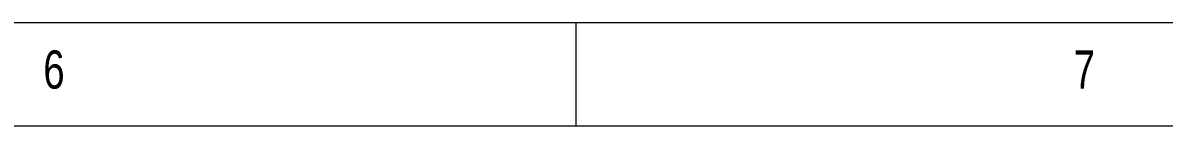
# Model space of a CAD drawing. Header units: inches. Extents: x 0.2 to 16.3, y 0.2 to 11.5.
# Drawn here: x 11.149 to 13.329, y 11.299 to 11.496 of the extents above; entities that cross this region are included whole.
import ezdxf

# ---------------------------------------------------------------- set-up
doc = ezdxf.new("R2010")
doc.units = ezdxf.units.IN
doc.header["$MEASUREMENT"] = 0
doc.styles.add('SLDTEXTSTYLE2', font='TXT', dxfattribs={"width": 0.75})

msp = doc.modelspace()

# ---------------------------------------------------------------- linework, layer by layer
at = {"color": 7, "linetype": 'Continuous', "lineweight": 18}
for p, q in [((16.3386, 11.4961), (0.1969, 11.4961)), ((12.2047, 11.4961), (12.2047, 11.2992)), ((16.1516, 11.2992), (0.3937, 11.2992))]:
    msp.add_line(p, q, dxfattribs=at)

# ---------------------------------------------------------------- texts
at = {"color": 7, "linetype": 'Continuous', "lineweight": 0, "char_height": 0.0729, "attachment_point": 1, "style": 'SLDTEXTSTYLE2'}
for s, insert in [('6', (11.1877, 11.4436)), ('7', (13.1562, 11.4436))]:
    msp.add_mtext(s, dxfattribs=dict(at, insert=insert))

doc.saveas('drawing.dxf')
